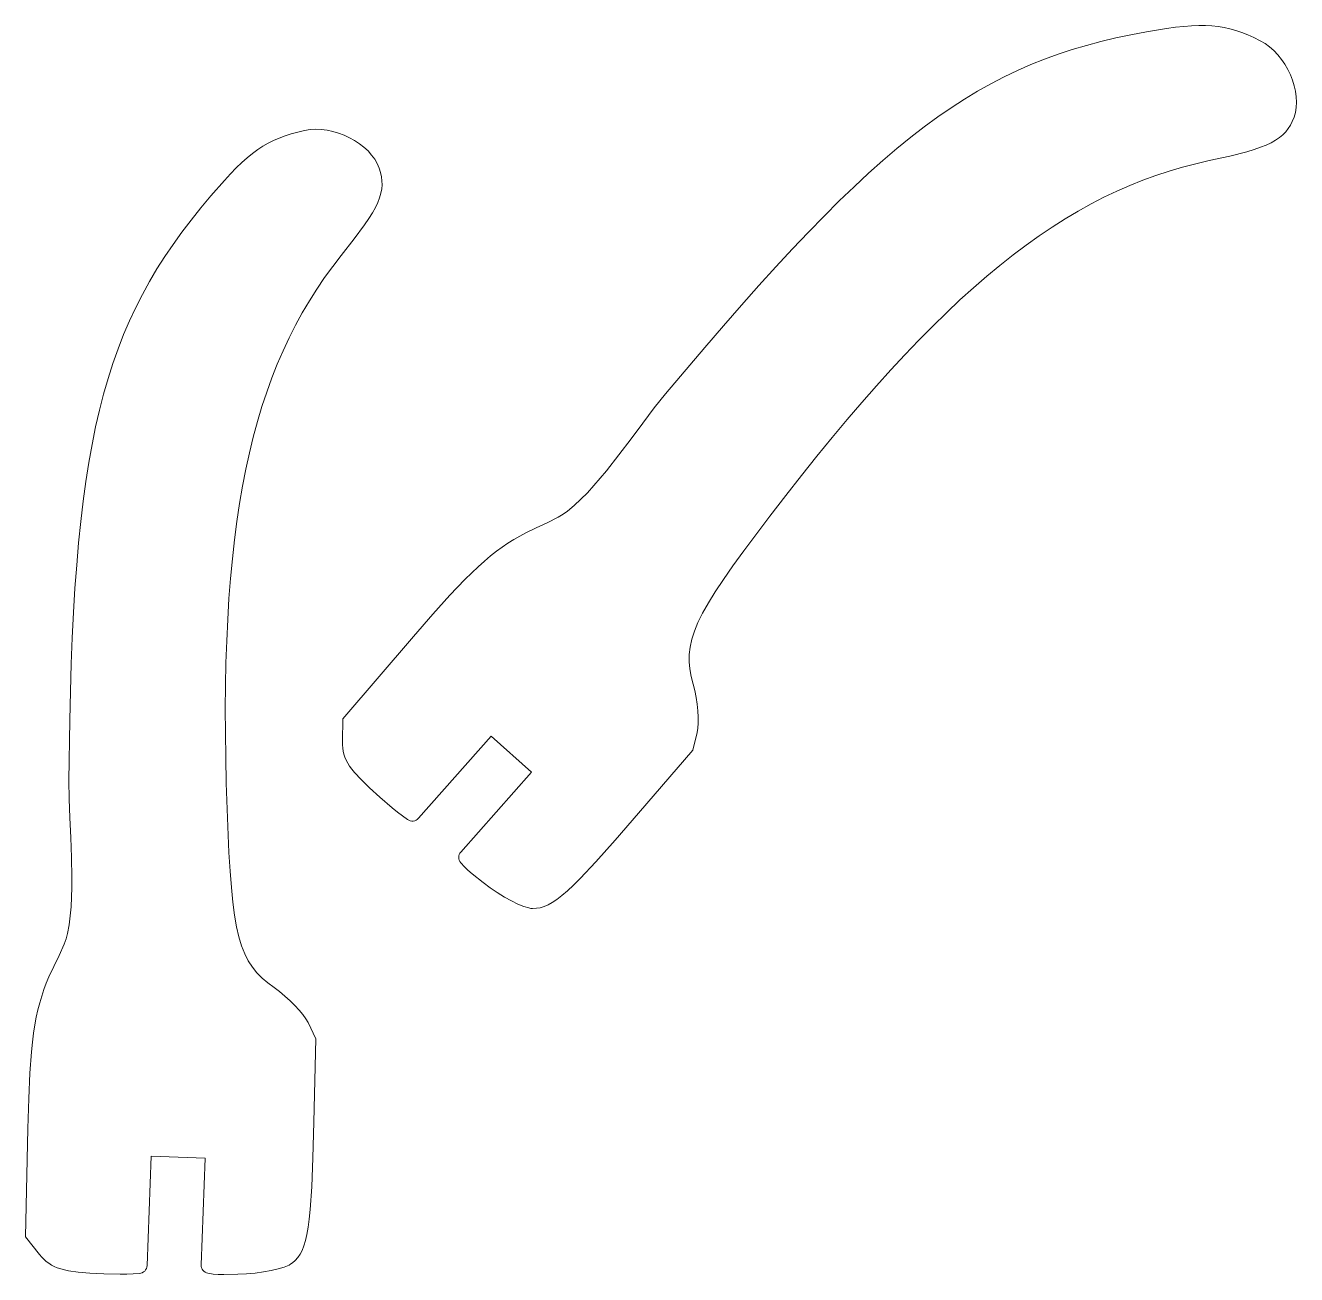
# Model space of a CAD drawing. Header units: millimetres. Extents: x -2345 to 260, y -1914 to 22.
# Drawn here: x -2225.7 to -2038, y -916.3 to -731.8 of the extents above; entities that cross this region are included whole.
import ezdxf

# ---------------------------------------------------------------- set-up
doc = ezdxf.new("R2010")
doc.units = ezdxf.units.MM
doc.header["$MEASUREMENT"] = 0
doc.layers.add('layer 1', color=7, linetype='Continuous')

msp = doc.modelspace()

# ---------------------------------------------------------------- linework, layer by layer
at = {"layer": 'layer 1', "lineweight": 9}
for points in [[(-2038.5582, -739.8896), (-2038.5582, -739.8896), (-2038.3022, -740.7074), (-2038.3022, -740.7074), (-2038.3022, -740.7074), (-2038.3022, -740.7074), (-2038.1145, -741.5276), (-2038.1145, -741.5276), (-2038.1145, -741.5276), (-2038.1145, -741.5276), (-2037.9991, -742.3418), (-2037.9991, -742.3418), (-2037.9991, -742.3418), (-2037.9991, -742.3418), (-2037.9604, -743.1409), (-2037.9604, -743.1409), (-2037.9604, -743.1409), (-2037.9604, -743.1409), (-2038.0015, -743.9164), (-2038.0015, -743.9164), (-2038.0015, -743.9164), (-2038.0015, -743.9164), (-2038.1265, -744.6595), (-2038.1265, -744.6595), (-2038.1265, -744.6595), (-2038.1265, -744.6595), (-2038.3398, -745.3619), (-2038.3398, -745.3619), (-2038.3398, -745.3619), (-2038.3398, -745.3619), (-2038.5925, -745.9693), (-2038.5925, -745.9693), (-2038.5925, -745.9693), (-2038.5925, -745.9693), (-2038.8768, -746.5283), (-2038.8768, -746.5283), (-2038.8768, -746.5283), (-2038.8768, -746.5283), (-2039.1999, -747.0442), (-2039.1999, -747.0442), (-2039.1999, -747.0442), (-2039.1999, -747.0442), (-2039.5713, -747.521), (-2039.5713, -747.521), (-2039.5713, -747.521), (-2039.5713, -747.521), (-2039.9989, -747.9627), (-2039.9989, -747.9627), (-2039.9989, -747.9627), (-2039.9989, -747.9627), (-2040.4913, -748.374), (-2040.4913, -748.374), (-2040.4913, -748.374), (-2040.4913, -748.374), (-2041.0575, -748.7593), (-2041.0575, -748.7593), (-2041.0575, -748.7593), (-2041.0575, -748.7593), (-2041.706, -749.1231), (-2041.706, -749.1231), (-2041.706, -749.1231), (-2041.706, -749.1231), (-2042.4448, -749.4693), (-2042.4448, -749.4693), (-2042.4448, -749.4693), (-2042.4448, -749.4693), (-2043.2829, -749.8027), (-2043.2829, -749.8027), (-2043.2829, -749.8027), (-2043.2829, -749.8027), (-2044.2285, -750.1274), (-2044.2285, -750.1274), (-2044.2285, -750.1274), (-2044.2285, -750.1274), (-2045.2907, -750.448), (-2045.2907, -750.448), (-2045.2907, -750.448), (-2045.2907, -750.448), (-2047.7976, -751.0941), (-2047.7976, -751.0941), (-2047.7976, -751.0941), (-2047.7976, -751.0941), (-2050.872, -751.7757), (-2050.872, -751.7757), (-2050.872, -751.7757), (-2050.872, -751.7757), (-2052.8566, -752.2254), (-2052.8566, -752.2254), (-2052.8566, -752.2254), (-2052.8566, -752.2254), (-2054.8252, -752.7373), (-2054.8252, -752.7373), (-2054.8252, -752.7373), (-2054.8252, -752.7373), (-2056.7803, -753.3119), (-2056.7803, -753.3119), (-2056.7803, -753.3119), (-2056.7803, -753.3119), (-2058.7234, -753.952), (-2058.7234, -753.952), (-2058.7234, -753.952), (-2058.7234, -753.952), (-2060.6557, -754.658), (-2060.6557, -754.658), (-2060.6557, -754.658), (-2060.6557, -754.658), (-2062.58, -755.4323), (-2062.58, -755.4323), (-2062.58, -755.4323), (-2062.58, -755.4323), (-2064.4979, -756.2757), (-2064.4979, -756.2757), (-2064.4979, -756.2757), (-2064.4979, -756.2757), (-2066.4111, -757.1897), (-2066.4111, -757.1897), (-2066.4111, -757.1897), (-2066.4111, -757.1897), (-2068.3214, -758.1764), (-2068.3214, -758.1764), (-2068.3214, -758.1764), (-2068.3214, -758.1764), (-2070.2309, -759.237), (-2070.2309, -759.237), (-2070.2309, -759.237), (-2070.2309, -759.237), (-2072.1413, -760.3731), (-2072.1413, -760.3731), (-2072.1413, -760.3731), (-2072.1413, -760.3731), (-2074.0544, -761.5858), (-2074.0544, -761.5858), (-2074.0544, -761.5858), (-2074.0544, -761.5858), (-2075.9719, -762.8772), (-2075.9719, -762.8772), (-2075.9719, -762.8772), (-2075.9719, -762.8772), (-2077.8963, -764.2481), (-2077.8963, -764.2481), (-2077.8963, -764.2481), (-2077.8963, -764.2481), (-2079.829, -765.7008), (-2079.829, -765.7008), (-2079.829, -765.7008), (-2079.829, -765.7008), (-2081.7716, -767.2362), (-2081.7716, -767.2362), (-2081.7716, -767.2362), (-2081.7716, -767.2362), (-2083.7263, -768.8558), (-2083.7263, -768.8558), (-2083.7263, -768.8558), (-2083.7263, -768.8558), (-2085.695, -770.5617), (-2085.695, -770.5617), (-2085.695, -770.5617), (-2085.695, -770.5617), (-2087.6796, -772.3546), (-2087.6796, -772.3546), (-2087.6796, -772.3546), (-2087.6796, -772.3546), (-2089.6814, -774.2366), (-2089.6814, -774.2366), (-2089.6814, -774.2366), (-2089.6814, -774.2366), (-2091.7031, -776.2089), (-2091.7031, -776.2089), (-2091.7031, -776.2089), (-2091.7031, -776.2089), (-2093.746, -778.2733), (-2093.746, -778.2733), (-2093.746, -778.2733), (-2093.746, -778.2733), (-2095.8121, -780.4309), (-2095.8121, -780.4309), (-2095.8121, -780.4309), (-2095.8121, -780.4309), (-2097.9029, -782.6834), (-2097.9029, -782.6834), (-2097.9029, -782.6834), (-2097.9029, -782.6834), (-2100.0209, -785.0326), (-2100.0209, -785.0326), (-2100.0209, -785.0326), (-2100.0209, -785.0326), (-2102.1676, -787.4792), (-2102.1676, -787.4792), (-2102.1676, -787.4792), (-2102.1676, -787.4792), (-2104.3447, -790.0257), (-2104.3447, -790.0257), (-2104.3447, -790.0257), (-2104.3447, -790.0257), (-2106.5546, -792.6728), (-2106.5546, -792.6728), (-2106.5546, -792.6728), (-2106.5546, -792.6728), (-2108.7987, -795.4225), (-2108.7987, -795.4225), (-2108.7987, -795.4225), (-2108.7987, -795.4225), (-2111.0788, -798.276), (-2111.0788, -798.276), (-2111.0788, -798.276), (-2111.0788, -798.276), (-2113.3973, -801.2354), (-2113.3973, -801.2354), (-2113.3973, -801.2354), (-2113.3973, -801.2354), (-2115.7553, -804.3009), (-2115.7553, -804.3009), (-2115.7553, -804.3009), (-2115.7553, -804.3009), (-2119.6015, -809.423), (-2119.6015, -809.423), (-2119.6015, -809.423), (-2119.6015, -809.423), (-2121.2028, -811.6328), (-2121.2028, -811.6328), (-2121.2028, -811.6328), (-2121.2028, -811.6328), (-2122.602, -813.6354), (-2122.602, -813.6354), (-2122.602, -813.6354), (-2122.602, -813.6354), (-2123.8091, -815.4523), (-2123.8091, -815.4523), (-2123.8091, -815.4523), (-2123.8091, -815.4523), (-2124.833, -817.1039), (-2124.833, -817.1039), (-2124.833, -817.1039), (-2124.833, -817.1039), (-2125.6835, -818.6109), (-2125.6835, -818.6109), (-2125.6835, -818.6109), (-2125.6835, -818.6109), (-2126.3703, -819.9937), (-2126.3703, -819.9937), (-2126.3703, -819.9937), (-2126.3703, -819.9937), (-2126.9022, -821.2736), (-2126.9022, -821.2736), (-2126.9022, -821.2736), (-2126.9022, -821.2736), (-2127.2892, -822.4703), (-2127.2892, -822.4703), (-2127.2892, -822.4703), (-2127.2892, -822.4703), (-2127.5407, -823.6056), (-2127.5407, -823.6056), (-2127.5407, -823.6056), (-2127.5407, -823.6056), (-2127.6657, -824.6993), (-2127.6657, -824.6993), (-2127.6657, -824.6993), (-2127.6657, -824.6993), (-2127.6741, -825.7727), (-2127.6741, -825.7727), (-2127.6741, -825.7727), (-2127.6741, -825.7727), (-2127.5755, -826.8461), (-2127.5755, -826.8461), (-2127.5755, -826.8461), (-2127.5755, -826.8461), (-2127.379, -827.9402), (-2127.379, -827.9402), (-2127.379, -827.9402), (-2127.379, -827.9402), (-2127.0943, -829.0762), (-2127.0943, -829.0762), (-2127.0943, -829.0762), (-2127.0943, -829.0762), (-2126.8527, -830.0406), (-2126.8527, -830.0406), (-2126.8527, -830.0406), (-2126.8527, -830.0406), (-2126.6531, -831.0433), (-2126.6531, -831.0433), (-2126.6531, -831.0433), (-2126.6531, -831.0433), (-2126.4981, -832.0556), (-2126.4981, -832.0556), (-2126.4981, -832.0556), (-2126.4981, -832.0556), (-2126.3907, -833.0479), (-2126.3907, -833.0479), (-2126.3907, -833.0479), (-2126.3907, -833.0479), (-2126.3324, -833.9903), (-2126.3324, -833.9903), (-2126.3324, -833.9903), (-2126.3324, -833.9903), (-2126.3268, -834.854), (-2126.3268, -834.854), (-2126.3268, -834.854), (-2126.3268, -834.854), (-2126.3755, -835.6099), (-2126.3755, -835.6099), (-2126.3755, -835.6099), (-2126.3755, -835.6099), (-2126.4814, -836.228), (-2126.4814, -836.228), (-2126.4814, -836.228), (-2126.4814, -836.228), (-2127.1382, -838.8448), (-2127.1382, -838.8448), (-2127.1382, -838.8448), (-2127.1382, -838.8448), (-2135.1454, -848.1569), (-2135.1454, -848.1569), (-2135.1454, -848.1569), (-2135.1454, -848.1569), (-2138.6119, -852.1533), (-2138.6119, -852.1533), (-2138.6119, -852.1533), (-2138.6119, -852.1533), (-2141.4562, -855.3386), (-2141.4562, -855.3386), (-2141.4562, -855.3386), (-2141.4562, -855.3386), (-2143.7735, -857.7992), (-2143.7735, -857.7992), (-2143.7735, -857.7992), (-2143.7735, -857.7992), (-2144.7642, -858.7844), (-2144.7642, -858.7844), (-2144.7642, -858.7844), (-2144.7642, -858.7844), (-2145.659, -859.6205), (-2145.659, -859.6205), (-2145.659, -859.6205), (-2145.659, -859.6205), (-2146.4696, -860.3177), (-2146.4696, -860.3177), (-2146.4696, -860.3177), (-2146.4696, -860.3177), (-2147.208, -860.8876), (-2147.208, -860.8876), (-2147.208, -860.8876), (-2147.208, -860.8876), (-2147.8864, -861.3404), (-2147.8864, -861.3404), (-2147.8864, -861.3404), (-2147.8864, -861.3404), (-2148.5162, -861.6866), (-2148.5162, -861.6866), (-2148.5162, -861.6866), (-2148.5162, -861.6866), (-2149.1091, -861.9374), (-2149.1091, -861.9374), (-2149.1091, -861.9374), (-2149.1091, -861.9374), (-2149.6778, -862.1035), (-2149.6778, -862.1035), (-2149.6778, -862.1035), (-2149.6778, -862.1035), (-2150.234, -862.1949), (-2150.234, -862.1949), (-2150.234, -862.1949), (-2150.234, -862.1949), (-2150.7891, -862.2233), (-2150.7891, -862.2233), (-2150.7891, -862.2233), (-2150.7891, -862.2233), (-2151.0602, -862.2033), (-2151.0602, -862.2033), (-2151.0602, -862.2033), (-2151.0602, -862.2033), (-2151.3737, -862.145), (-2151.3737, -862.145), (-2151.3737, -862.145), (-2151.3737, -862.145), (-2152.1128, -861.921), (-2152.1128, -861.921), (-2152.1128, -861.921), (-2152.1128, -861.921), (-2152.9765, -861.5668), (-2152.9765, -861.5668), (-2152.9765, -861.5668), (-2152.9765, -861.5668), (-2153.9349, -861.098), (-2153.9349, -861.098), (-2153.9349, -861.098), (-2153.9349, -861.098), (-2154.9584, -860.5306), (-2154.9584, -860.5306), (-2154.9584, -860.5306), (-2154.9584, -860.5306), (-2156.0162, -859.8797), (-2156.0162, -859.8797), (-2156.0162, -859.8797), (-2156.0162, -859.8797), (-2157.0783, -859.1617), (-2157.0783, -859.1617), (-2157.0783, -859.1617), (-2157.0783, -859.1617), (-2158.1154, -858.3922), (-2158.1154, -858.3922), (-2158.1154, -858.3922), (-2158.1154, -858.3922), (-2159.7282, -857.116), (-2159.7282, -857.116), (-2159.7282, -857.116), (-2159.7282, -857.116), (-2160.3603, -856.5761), (-2160.3603, -856.5761), (-2160.3603, -856.5761), (-2160.3603, -856.5761), (-2160.8755, -856.0826), (-2160.8755, -856.0826), (-2160.8755, -856.0826), (-2160.8755, -856.0826), (-2161.4086, -855.4632), (-2161.4086, -855.4632), (-2161.4086, -855.4632), (-2161.7999, -855.0096), (-2161.7947, -854.3359), (-2161.3978, -853.8875), (-2161.3978, -853.8875), (-2161.3978, -853.8875), (-2150.9432, -842.0785), (-2150.9432, -842.0785), (-2150.9432, -842.0785), (-2150.9432, -842.0785), (-2156.923, -836.7847), (-2156.923, -836.7847), (-2156.923, -836.7847), (-2156.923, -836.7847), (-2167.6555, -848.9072), (-2167.6555, -848.9072), (-2167.6555, -848.9072), (-2168.066, -849.3716), (-2168.764, -849.4447), (-2169.2632, -849.0773), (-2169.2632, -849.0773), (-2169.2632, -849.0773), (-2170.7478, -847.9824), (-2170.7478, -847.9824), (-2170.7478, -847.9824), (-2170.7478, -847.9824), (-2171.5137, -847.3598), (-2171.5137, -847.3598), (-2171.5137, -847.3598), (-2171.5137, -847.3598), (-2173.355, -845.7658), (-2173.355, -845.7658), (-2173.355, -845.7658), (-2173.355, -845.7658), (-2174.8923, -844.3861), (-2174.8923, -844.3861), (-2174.8923, -844.3861), (-2174.8923, -844.3861), (-2176.1294, -843.1934), (-2176.1294, -843.1934), (-2176.1294, -843.1934), (-2176.1294, -843.1934), (-2177.0954, -842.1451), (-2177.0954, -842.1451), (-2177.0954, -842.1451), (-2177.0954, -842.1451), (-2177.4859, -841.662), (-2177.4859, -841.662), (-2177.4859, -841.662), (-2177.4859, -841.662), (-2177.8194, -841.1984), (-2177.8194, -841.1984), (-2177.8194, -841.1984), (-2177.8194, -841.1984), (-2178.0993, -840.7495), (-2178.0993, -840.7495), (-2178.0993, -840.7495), (-2178.0993, -840.7495), (-2178.3297, -840.3099), (-2178.3297, -840.3099), (-2178.3297, -840.3099), (-2178.3297, -840.3099), (-2178.5142, -839.8738), (-2178.5142, -839.8738), (-2178.5142, -839.8738), (-2178.5142, -839.8738), (-2178.6559, -839.4366), (-2178.6559, -839.4366), (-2178.6559, -839.4366), (-2178.6559, -839.4366), (-2178.759, -838.9921), (-2178.759, -838.9921), (-2178.759, -838.9921), (-2178.759, -838.9921), (-2178.8268, -838.5353), (-2178.8268, -838.5353), (-2178.8268, -838.5353), (-2178.8268, -838.5353), (-2178.8628, -838.0613), (-2178.8628, -838.0613), (-2178.8628, -838.0613), (-2178.8628, -838.0613), (-2178.8708, -837.5638), (-2178.8708, -837.5638), (-2178.8708, -837.5638), (-2178.8708, -837.5638), (-2178.84, -834.2251), (-2178.84, -834.2251), (-2178.84, -834.2251), (-2178.84, -834.2251), (-2168.4022, -822.075), (-2168.4022, -822.075), (-2168.4022, -822.075), (-2168.4022, -822.075), (-2165.5132, -818.7543), (-2165.5132, -818.7543), (-2165.5132, -818.7543), (-2165.5132, -818.7543), (-2163.0038, -815.9702), (-2163.0038, -815.9702), (-2163.0038, -815.9702), (-2163.0038, -815.9702), (-2160.8004, -813.655), (-2160.8004, -813.655), (-2160.8004, -813.655), (-2160.8004, -813.655), (-2159.7901, -812.6519), (-2159.7901, -812.6519), (-2159.7901, -812.6519), (-2159.7901, -812.6519), (-2158.829, -811.7402), (-2158.829, -811.7402), (-2158.829, -811.7402), (-2158.829, -811.7402), (-2157.9073, -810.912), (-2157.9073, -810.912), (-2157.9073, -810.912), (-2157.9073, -810.912), (-2157.0161, -810.1585), (-2157.0161, -810.1585), (-2157.0161, -810.1585), (-2157.0161, -810.1585), (-2156.1463, -809.4713), (-2156.1463, -809.4713), (-2156.1463, -809.4713), (-2156.1463, -809.4713), (-2155.2882, -808.8416), (-2155.2882, -808.8416), (-2155.2882, -808.8416), (-2155.2882, -808.8416), (-2154.4333, -808.2614), (-2154.4333, -808.2614), (-2154.4333, -808.2614), (-2154.4333, -808.2614), (-2153.5715, -807.7215), (-2153.5715, -807.7215), (-2153.5715, -807.7215), (-2153.5715, -807.7215), (-2152.6946, -807.214), (-2152.6946, -807.214), (-2152.6946, -807.214), (-2152.6946, -807.214), (-2151.7926, -806.73), (-2151.7926, -806.73), (-2151.7926, -806.73), (-2151.7926, -806.73), (-2150.276, -806.01), (-2150.276, -806.01), (-2150.276, -806.01), (-2150.276, -806.01), (-2148.6224, -805.2625), (-2148.6224, -805.2625), (-2148.6224, -805.2625), (-2148.6224, -805.2625), (-2147.0107, -804.4499), (-2147.0107, -804.4499), (-2147.0107, -804.4499), (-2147.0107, -804.4499), (-2146.2772, -804.0074), (-2146.2772, -804.0074), (-2146.2772, -804.0074), (-2146.2772, -804.0074), (-2145.6211, -803.535), (-2145.6211, -803.535), (-2145.6211, -803.535), (-2145.6211, -803.535), (-2144.6372, -802.7001), (-2144.6372, -802.7001), (-2144.6372, -802.7001), (-2144.6372, -802.7001), (-2143.6636, -801.7888), (-2143.6636, -801.7888), (-2143.6636, -801.7888), (-2143.6636, -801.7888), (-2142.7005, -800.8109), (-2142.7005, -800.8109), (-2142.7005, -800.8109), (-2142.7005, -800.8109), (-2141.7477, -799.775), (-2141.7477, -799.775), (-2141.7477, -799.775), (-2141.7477, -799.775), (-2140.8057, -798.6909), (-2140.8057, -798.6909), (-2140.8057, -798.6909), (-2140.8057, -798.6909), (-2139.8741, -797.568), (-2139.8741, -797.568), (-2139.8741, -797.568), (-2139.8741, -797.568), (-2138.044, -795.2416), (-2138.044, -795.2416), (-2138.044, -795.2416), (-2138.044, -795.2416), (-2136.2575, -792.8708), (-2136.2575, -792.8708), (-2136.2575, -792.8708), (-2136.2575, -792.8708), (-2134.516, -790.5288), (-2134.516, -790.5288), (-2134.516, -790.5288), (-2134.516, -790.5288), (-2132.8201, -788.2906), (-2132.8201, -788.2906), (-2132.8201, -788.2906), (-2132.8201, -788.2906), (-2131.171, -786.2302), (-2131.171, -786.2302), (-2131.171, -786.2302), (-2131.171, -786.2302), (-2125.3713, -779.3623), (-2125.3713, -779.3623), (-2125.3713, -779.3623), (-2125.3713, -779.3623), (-2122.6148, -776.1609), (-2122.6148, -776.1609), (-2122.6148, -776.1609), (-2122.6148, -776.1609), (-2119.9461, -773.1093), (-2119.9461, -773.1093), (-2119.9461, -773.1093), (-2119.9461, -773.1093), (-2117.3613, -770.2043), (-2117.3613, -770.2043), (-2117.3613, -770.2043), (-2117.3613, -770.2043), (-2114.8544, -767.4414), (-2114.8544, -767.4414), (-2114.8544, -767.4414), (-2114.8544, -767.4414), (-2112.4206, -764.8167), (-2112.4206, -764.8167), (-2112.4206, -764.8167), (-2112.4206, -764.8167), (-2110.0546, -762.3265), (-2110.0546, -762.3265), (-2110.0546, -762.3265), (-2110.0546, -762.3265), (-2107.7513, -759.9666), (-2107.7513, -759.9666), (-2107.7513, -759.9666), (-2107.7513, -759.9666), (-2105.5052, -757.7336), (-2105.5052, -757.7336), (-2105.5052, -757.7336), (-2105.5052, -757.7336), (-2103.3113, -755.6232), (-2103.3113, -755.6232), (-2103.3113, -755.6232), (-2103.3113, -755.6232), (-2101.1646, -753.6314), (-2101.1646, -753.6314), (-2101.1646, -753.6314), (-2101.1646, -753.6314), (-2099.0601, -751.755), (-2099.0601, -751.755), (-2099.0601, -751.755), (-2099.0601, -751.755), (-2096.9921, -749.9892), (-2096.9921, -749.9892), (-2096.9921, -749.9892), (-2096.9921, -749.9892), (-2094.9556, -748.3308), (-2094.9556, -748.3308), (-2094.9556, -748.3308), (-2094.9556, -748.3308), (-2092.9454, -746.7755), (-2092.9454, -746.7755), (-2092.9454, -746.7755), (-2092.9454, -746.7755), (-2090.9564, -745.3192), (-2090.9564, -745.3192), (-2090.9564, -745.3192), (-2090.9564, -745.3192), (-2088.9833, -743.9587), (-2088.9833, -743.9587), (-2088.9833, -743.9587), (-2088.9833, -743.9587), (-2087.0211, -742.6897), (-2087.0211, -742.6897), (-2087.0211, -742.6897), (-2087.0211, -742.6897), (-2085.0648, -741.5085), (-2085.0648, -741.5085), (-2085.0648, -741.5085), (-2085.0648, -741.5085), (-2083.109, -740.4107), (-2083.109, -740.4107), (-2083.109, -740.4107), (-2083.109, -740.4107), (-2081.1479, -739.3929), (-2081.1479, -739.3929), (-2081.1479, -739.3929), (-2081.1479, -739.3929), (-2079.1777, -738.4509), (-2079.1777, -738.4509), (-2079.1777, -738.4509), (-2079.1777, -738.4509), (-2077.1919, -737.5808), (-2077.1919, -737.5808), (-2077.1919, -737.5808), (-2077.1919, -737.5808), (-2075.1861, -736.7789), (-2075.1861, -736.7789), (-2075.1861, -736.7789), (-2075.1861, -736.7789), (-2073.1548, -736.0414), (-2073.1548, -736.0414), (-2073.1548, -736.0414), (-2073.1548, -736.0414), (-2071.0927, -735.3646), (-2071.0927, -735.3646), (-2071.0927, -735.3646), (-2071.0927, -735.3646), (-2068.9951, -734.7436), (-2068.9951, -734.7436), (-2068.9951, -734.7436), (-2068.9951, -734.7436), (-2066.8567, -734.1754), (-2066.8567, -734.1754), (-2066.8567, -734.1754), (-2066.8567, -734.1754), (-2064.672, -733.6559), (-2064.672, -733.6559), (-2064.672, -733.6559), (-2064.672, -733.6559), (-2062.4358, -733.1807), (-2062.4358, -733.1807), (-2062.4358, -733.1807), (-2062.4358, -733.1807), (-2060.1434, -732.747), (-2060.1434, -732.747), (-2060.1434, -732.747), (-2060.1434, -732.747), (-2057.1708, -732.2567), (-2057.1708, -732.2567), (-2057.1708, -732.2567), (-2057.1708, -732.2567), (-2055.8507, -732.0758), (-2055.8507, -732.0758), (-2055.8507, -732.0758), (-2055.8507, -732.0758), (-2054.6264, -731.9396), (-2054.6264, -731.9396), (-2054.6264, -731.9396), (-2054.6264, -731.9396), (-2053.4863, -731.8482), (-2053.4863, -731.8482), (-2053.4863, -731.8482), (-2053.4863, -731.8482), (-2052.4197, -731.803), (-2052.4197, -731.803), (-2052.4197, -731.803), (-2052.4197, -731.803), (-2051.4154, -731.8046), (-2051.4154, -731.8046), (-2051.4154, -731.8046), (-2051.4154, -731.8046), (-2050.4619, -731.8537), (-2050.4619, -731.8537), (-2050.4619, -731.8537), (-2050.4619, -731.8537), (-2049.5478, -731.9516), (-2049.5478, -731.9516), (-2049.5478, -731.9516), (-2049.5478, -731.9516), (-2048.6625, -732.0993), (-2048.6625, -732.0993), (-2048.6625, -732.0993), (-2048.6625, -732.0993), (-2047.794, -732.297), (-2047.794, -732.297), (-2047.794, -732.297), (-2047.794, -732.297), (-2046.9319, -732.5462), (-2046.9319, -732.5462), (-2046.9319, -732.5462), (-2046.9319, -732.5462), (-2046.0646, -732.8472), (-2046.0646, -732.8472), (-2046.0646, -732.8472), (-2046.0646, -732.8472), (-2045.1805, -733.2018), (-2045.1805, -733.2018), (-2045.1805, -733.2018), (-2045.1805, -733.2018), (-2044.2688, -733.6099), (-2044.2688, -733.6099), (-2044.2688, -733.6099), (-2044.2688, -733.6099), (-2043.3185, -734.0732), (-2043.3185, -734.0732), (-2043.3185, -734.0732), (-2043.3185, -734.0732), (-2042.6177, -734.4777), (-2042.6177, -734.4777), (-2042.6177, -734.4777), (-2042.6177, -734.4777), (-2041.9504, -734.9632), (-2041.9504, -734.9632), (-2041.9504, -734.9632), (-2041.9504, -734.9632), (-2041.3215, -735.5203), (-2041.3215, -735.5203), (-2041.3215, -735.5203), (-2041.3215, -735.5203), (-2040.7341, -736.1412), (-2040.7341, -736.1412), (-2040.7341, -736.1412), (-2040.7341, -736.1412), (-2040.1926, -736.8165), (-2040.1926, -736.8165), (-2040.1926, -736.8165), (-2040.1926, -736.8165), (-2039.7002, -737.5376), (-2039.7002, -737.5376), (-2039.7002, -737.5376), (-2039.7002, -737.5376), (-2039.2614, -738.296), (-2039.2614, -738.296), (-2039.2614, -738.296), (-2039.2614, -738.296), (-2038.8792, -739.0826), (-2038.8792, -739.0826), (-2038.8792, -739.0826), (-2038.8792, -739.0826), (-2038.5582, -739.8896), (-2038.5582, -739.8896)], [(-2178.6471, -748.0198), (-2178.6471, -748.0198), (-2177.8525, -748.3859), (-2177.8525, -748.3859), (-2177.8525, -748.3859), (-2177.8525, -748.3859), (-2177.093, -748.806), (-2177.093, -748.806), (-2177.093, -748.806), (-2177.093, -748.806), (-2176.3758, -749.276), (-2176.3758, -749.276), (-2176.3758, -749.276), (-2176.3758, -749.276), (-2175.7106, -749.7911), (-2175.7106, -749.7911), (-2175.7106, -749.7911), (-2175.7106, -749.7911), (-2175.1052, -750.3474), (-2175.1052, -750.3474), (-2175.1052, -750.3474), (-2175.1052, -750.3474), (-2174.5681, -750.9404), (-2174.5681, -750.9404), (-2174.5681, -750.9404), (-2174.5681, -750.9404), (-2174.1081, -751.5661), (-2174.1081, -751.5661), (-2174.1081, -751.5661), (-2174.1081, -751.5661), (-2173.7335, -752.2198), (-2173.7335, -752.2198), (-2173.7335, -752.2198), (-2173.7335, -752.2198), (-2173.4524, -752.8978), (-2173.4524, -752.8978), (-2173.4524, -752.8978), (-2173.4524, -752.8978), (-2173.2631, -753.528), (-2173.2631, -753.528), (-2173.2631, -753.528), (-2173.2631, -753.528), (-2173.1278, -754.1405), (-2173.1278, -754.1405), (-2173.1278, -754.1405), (-2173.1278, -754.1405), (-2173.0503, -754.7443), (-2173.0503, -754.7443), (-2173.0503, -754.7443), (-2173.0503, -754.7443), (-2173.0351, -755.3481), (-2173.0351, -755.3481), (-2173.0351, -755.3481), (-2173.0351, -755.3481), (-2173.0854, -755.961), (-2173.0854, -755.961), (-2173.0854, -755.961), (-2173.0854, -755.961), (-2173.2052, -756.5915), (-2173.2052, -756.5915), (-2173.2052, -756.5915), (-2173.2052, -756.5915), (-2173.3985, -757.2484), (-2173.3985, -757.2484), (-2173.3985, -757.2484), (-2173.3985, -757.2484), (-2173.6692, -757.9408), (-2173.6692, -757.9408), (-2173.6692, -757.9408), (-2173.6692, -757.9408), (-2174.0206, -758.6772), (-2174.0206, -758.6772), (-2174.0206, -758.6772), (-2174.0206, -758.6772), (-2174.4571, -759.4666), (-2174.4571, -759.4666), (-2174.4571, -759.4666), (-2174.4571, -759.4666), (-2174.9822, -760.3176), (-2174.9822, -760.3176), (-2174.9822, -760.3176), (-2174.9822, -760.3176), (-2175.5999, -761.2392), (-2175.5999, -761.2392), (-2175.5999, -761.2392), (-2175.5999, -761.2392), (-2177.1281, -763.3284), (-2177.1281, -763.3284), (-2177.1281, -763.3284), (-2177.1281, -763.3284), (-2179.0724, -765.8058), (-2179.0724, -765.8058), (-2179.0724, -765.8058), (-2179.0724, -765.8058), (-2180.3215, -767.4123), (-2180.3215, -767.4123), (-2180.3215, -767.4123), (-2180.3215, -767.4123), (-2181.519, -769.0567), (-2181.519, -769.0567), (-2181.519, -769.0567), (-2181.519, -769.0567), (-2182.6655, -770.741), (-2182.6655, -770.741), (-2182.6655, -770.741), (-2182.6655, -770.741), (-2183.7616, -772.468), (-2183.7616, -772.468), (-2183.7616, -772.468), (-2183.7616, -772.468), (-2184.8078, -774.2402), (-2184.8078, -774.2402), (-2184.8078, -774.2402), (-2184.8078, -774.2402), (-2185.8045, -776.0591), (-2185.8045, -776.0591), (-2185.8045, -776.0591), (-2185.8045, -776.0591), (-2186.7521, -777.9275), (-2186.7521, -777.9275), (-2186.7521, -777.9275), (-2186.7521, -777.9275), (-2187.6514, -779.8478), (-2187.6514, -779.8478), (-2187.6514, -779.8478), (-2187.6514, -779.8478), (-2188.5023, -781.8225), (-2188.5023, -781.8225), (-2188.5023, -781.8225), (-2188.5023, -781.8225), (-2189.3058, -783.8534), (-2189.3058, -783.8534), (-2189.3058, -783.8534), (-2189.3058, -783.8534), (-2190.0621, -785.9434), (-2190.0621, -785.9434), (-2190.0621, -785.9434), (-2190.0621, -785.9434), (-2190.7717, -788.0946), (-2190.7717, -788.0946), (-2190.7717, -788.0946), (-2190.7717, -788.0946), (-2191.4349, -790.3092), (-2191.4349, -790.3092), (-2191.4349, -790.3092), (-2191.4349, -790.3092), (-2192.0531, -792.5897), (-2192.0531, -792.5897), (-2192.0531, -792.5897), (-2192.0531, -792.5897), (-2192.6257, -794.9385), (-2192.6257, -794.9385), (-2192.6257, -794.9385), (-2192.6257, -794.9385), (-2193.1536, -797.3576), (-2193.1536, -797.3576), (-2193.1536, -797.3576), (-2193.1536, -797.3576), (-2193.6372, -799.8501), (-2193.6372, -799.8501), (-2193.6372, -799.8501), (-2193.6372, -799.8501), (-2194.0772, -802.4173), (-2194.0772, -802.4173), (-2194.0772, -802.4173), (-2194.0772, -802.4173), (-2194.4741, -805.0624), (-2194.4741, -805.0624), (-2194.4741, -805.0624), (-2194.4741, -805.0624), (-2194.8279, -807.787), (-2194.8279, -807.787), (-2194.8279, -807.787), (-2194.8279, -807.787), (-2195.1398, -810.5942), (-2195.1398, -810.5942), (-2195.1398, -810.5942), (-2195.1398, -810.5942), (-2195.4097, -813.4856), (-2195.4097, -813.4856), (-2195.4097, -813.4856), (-2195.4097, -813.4856), (-2195.6381, -816.4642), (-2195.6381, -816.4642), (-2195.6381, -816.4642), (-2195.6381, -816.4642), (-2195.8258, -819.5321), (-2195.8258, -819.5321), (-2195.8258, -819.5321), (-2195.8258, -819.5321), (-2195.9732, -822.6915), (-2195.9732, -822.6915), (-2195.9732, -822.6915), (-2195.9732, -822.6915), (-2196.0806, -825.9448), (-2196.0806, -825.9448), (-2196.0806, -825.9448), (-2196.0806, -825.9448), (-2196.1489, -829.2947), (-2196.1489, -829.2947), (-2196.1489, -829.2947), (-2196.1489, -829.2947), (-2196.178, -832.7428), (-2196.178, -832.7428), (-2196.178, -832.7428), (-2196.178, -832.7428), (-2196.1684, -836.2919), (-2196.1684, -836.2919), (-2196.1684, -836.2919), (-2196.1684, -836.2919), (-2196.1213, -839.9441), (-2196.1213, -839.9441), (-2196.1213, -839.9441), (-2196.1213, -839.9441), (-2196.0367, -843.7021), (-2196.0367, -843.7021), (-2196.0367, -843.7021), (-2196.0367, -843.7021), (-2195.9149, -847.5683), (-2195.9149, -847.5683), (-2195.9149, -847.5683), (-2195.9149, -847.5683), (-2195.6389, -853.9674), (-2195.6389, -853.9674), (-2195.6389, -853.9674), (-2195.6389, -853.9674), (-2195.4756, -856.6915), (-2195.4756, -856.6915), (-2195.4756, -856.6915), (-2195.4756, -856.6915), (-2195.2867, -859.1274), (-2195.2867, -859.1274), (-2195.2867, -859.1274), (-2195.2867, -859.1274), (-2195.0675, -861.2977), (-2195.0675, -861.2977), (-2195.0675, -861.2977), (-2195.0675, -861.2977), (-2194.8116, -863.224), (-2194.8116, -863.224), (-2194.8116, -863.224), (-2194.8116, -863.224), (-2194.5133, -864.9283), (-2194.5133, -864.9283), (-2194.5133, -864.9283), (-2194.5133, -864.9283), (-2194.1667, -866.4329), (-2194.1667, -866.4329), (-2194.1667, -866.4329), (-2194.1667, -866.4329), (-2193.7665, -867.7598), (-2193.7665, -867.7598), (-2193.7665, -867.7598), (-2193.7665, -867.7598), (-2193.3061, -868.9306), (-2193.3061, -868.9306), (-2193.3061, -868.9306), (-2193.3061, -868.9306), (-2192.7806, -869.9677), (-2192.7806, -869.9677), (-2192.7806, -869.9677), (-2192.7806, -869.9677), (-2192.1836, -870.8925), (-2192.1836, -870.8925), (-2192.1836, -870.8925), (-2192.1836, -870.8925), (-2191.5092, -871.7279), (-2191.5092, -871.7279), (-2191.5092, -871.7279), (-2191.5092, -871.7279), (-2190.7521, -872.495), (-2190.7521, -872.495), (-2190.7521, -872.495), (-2190.7521, -872.495), (-2189.9063, -873.2161), (-2189.9063, -873.2161), (-2189.9063, -873.2161), (-2189.9063, -873.2161), (-2188.9655, -873.9137), (-2188.9655, -873.9137), (-2188.9655, -873.9137), (-2188.9655, -873.9137), (-2188.1669, -874.5059), (-2188.1669, -874.5059), (-2188.1669, -874.5059), (-2188.1669, -874.5059), (-2187.3766, -875.1548), (-2187.3766, -875.1548), (-2187.3766, -875.1548), (-2187.3766, -875.1548), (-2186.6147, -875.8389), (-2186.6147, -875.8389), (-2186.6147, -875.8389), (-2186.6147, -875.8389), (-2185.9024, -876.5377), (-2185.9024, -876.5377), (-2185.9024, -876.5377), (-2185.9024, -876.5377), (-2185.2595, -877.2293), (-2185.2595, -877.2293), (-2185.2595, -877.2293), (-2185.2595, -877.2293), (-2184.7072, -877.8933), (-2184.7072, -877.8933), (-2184.7072, -877.8933), (-2184.7072, -877.8933), (-2184.2656, -878.5087), (-2184.2656, -878.5087), (-2184.2656, -878.5087), (-2184.2656, -878.5087), (-2183.9553, -879.0538), (-2183.9553, -879.0538), (-2183.9553, -879.0538), (-2183.9553, -879.0538), (-2182.8029, -881.4936), (-2182.8029, -881.4936), (-2182.8029, -881.4936), (-2182.8029, -881.4936), (-2183.0864, -893.7715), (-2183.0864, -893.7715), (-2183.0864, -893.7715), (-2183.0864, -893.7715), (-2183.2313, -899.0596), (-2183.2313, -899.0596), (-2183.2313, -899.0596), (-2183.2313, -899.0596), (-2183.4094, -903.3267), (-2183.4094, -903.3267), (-2183.4094, -903.3267), (-2183.4094, -903.3267), (-2183.6402, -906.6986), (-2183.6402, -906.6986), (-2183.6402, -906.6986), (-2183.6402, -906.6986), (-2183.7812, -908.0886), (-2183.7812, -908.0886), (-2183.7812, -908.0886), (-2183.7812, -908.0886), (-2183.9429, -909.3025), (-2183.9429, -909.3025), (-2183.9429, -909.3025), (-2183.9429, -909.3025), (-2184.127, -910.356), (-2184.127, -910.356), (-2184.127, -910.356), (-2184.127, -910.356), (-2184.3366, -911.2648), (-2184.3366, -911.2648), (-2184.3366, -911.2648), (-2184.3366, -911.2648), (-2184.5738, -912.0451), (-2184.5738, -912.0451), (-2184.5738, -912.0451), (-2184.5738, -912.0451), (-2184.841, -912.7123), (-2184.841, -912.7123), (-2184.841, -912.7123), (-2184.841, -912.7123), (-2185.1405, -913.2826), (-2185.1405, -913.2826), (-2185.1405, -913.2826), (-2185.1405, -913.2826), (-2185.4747, -913.7713), (-2185.4747, -913.7713), (-2185.4747, -913.7713), (-2185.4747, -913.7713), (-2185.8465, -914.195), (-2185.8465, -914.195), (-2185.8465, -914.195), (-2185.8465, -914.195), (-2186.2578, -914.5688), (-2186.2578, -914.5688), (-2186.2578, -914.5688), (-2186.2578, -914.5688), (-2186.4798, -914.7253), (-2186.4798, -914.7253), (-2186.4798, -914.7253), (-2186.4798, -914.7253), (-2186.7593, -914.879), (-2186.7593, -914.879), (-2186.7593, -914.879), (-2186.7593, -914.879), (-2187.4725, -915.1745), (-2187.4725, -915.1745), (-2187.4725, -915.1745), (-2187.4725, -915.1745), (-2188.3654, -915.4489), (-2188.3654, -915.4489), (-2188.3654, -915.4489), (-2188.3654, -915.4489), (-2189.4036, -915.6944), (-2189.4036, -915.6944), (-2189.4036, -915.6944), (-2189.4036, -915.6944), (-2190.5544, -915.9045), (-2190.5544, -915.9045), (-2190.5544, -915.9045), (-2190.5544, -915.9045), (-2191.7851, -916.0726), (-2191.7851, -916.0726), (-2191.7851, -916.0726), (-2191.7851, -916.0726), (-2193.0617, -916.1916), (-2193.0617, -916.1916), (-2193.0617, -916.1916), (-2193.0617, -916.1916), (-2194.3515, -916.2543), (-2194.3515, -916.2543), (-2194.3515, -916.2543), (-2194.3515, -916.2543), (-2196.408, -916.2906), (-2196.408, -916.2906), (-2196.408, -916.2906), (-2196.408, -916.2906), (-2197.239, -916.2743), (-2197.239, -916.2743), (-2197.239, -916.2743), (-2197.239, -916.2743), (-2197.9506, -916.2195), (-2197.9506, -916.2195), (-2197.9506, -916.2195), (-2197.9506, -916.2195), (-2198.7556, -916.079), (-2198.7556, -916.079), (-2198.7556, -916.079), (-2199.3454, -915.9764), (-2199.7687, -915.4525), (-2199.7467, -914.8539), (-2199.7467, -914.8539), (-2199.7467, -914.8539), (-2199.1549, -899.0932), (-2199.1549, -899.0932), (-2199.1549, -899.0932), (-2199.1549, -899.0932), (-2207.1357, -898.7937), (-2207.1357, -898.7937), (-2207.1357, -898.7937), (-2207.1357, -898.7937), (-2207.7431, -914.9729), (-2207.7431, -914.9729), (-2207.7431, -914.9729), (-2207.7663, -915.5922), (-2208.2594, -916.0922), (-2208.8784, -916.1245), (-2208.8784, -916.1245), (-2208.8784, -916.1245), (-2210.7204, -916.2195), (-2210.7204, -916.2195), (-2210.7204, -916.2195), (-2210.7204, -916.2195), (-2211.7075, -916.2243), (-2211.7075, -916.2243), (-2211.7075, -916.2243), (-2211.7075, -916.2243), (-2214.1418, -916.16), (-2214.1418, -916.16), (-2214.1418, -916.16), (-2214.1418, -916.16), (-2216.2055, -916.0682), (-2216.2055, -916.0682), (-2216.2055, -916.0682), (-2216.2055, -916.0682), (-2217.9185, -915.9312), (-2217.9185, -915.9312), (-2217.9185, -915.9312), (-2217.9185, -915.9312), (-2219.3301, -915.7336), (-2219.3301, -915.7336), (-2219.3301, -915.7336), (-2219.3301, -915.7336), (-2219.9387, -915.6074), (-2219.9387, -915.6074), (-2219.9387, -915.6074), (-2219.9387, -915.6074), (-2220.4905, -915.4604), (-2220.4905, -915.4604), (-2220.4905, -915.4604), (-2220.4905, -915.4604), (-2220.9917, -915.2911), (-2220.9917, -915.2911), (-2220.9917, -915.2911), (-2220.9917, -915.2911), (-2221.4489, -915.0975), (-2221.4489, -915.0975), (-2221.4489, -915.0975), (-2221.4489, -915.0975), (-2221.8678, -914.8774), (-2221.8678, -914.8774), (-2221.8678, -914.8774), (-2221.8678, -914.8774), (-2222.2547, -914.6291), (-2222.2547, -914.6291), (-2222.2547, -914.6291), (-2222.2547, -914.6291), (-2222.6165, -914.3511), (-2222.6165, -914.3511), (-2222.6165, -914.3511), (-2222.6165, -914.3511), (-2222.9583, -914.0409), (-2222.9583, -914.0409), (-2222.9583, -914.0409), (-2222.9583, -914.0409), (-2223.2874, -913.6971), (-2223.2874, -913.6971), (-2223.2874, -913.6971), (-2223.2874, -913.6971), (-2223.6088, -913.3177), (-2223.6088, -913.3177), (-2223.6088, -913.3177), (-2223.6088, -913.3177), (-2225.7028, -910.7173), (-2225.7028, -910.7173), (-2225.7028, -910.7173), (-2225.7028, -910.7173), (-2225.3403, -894.7035), (-2225.3403, -894.7035), (-2225.3403, -894.7035), (-2225.3403, -894.7035), (-2225.2137, -890.3038), (-2225.2137, -890.3038), (-2225.2137, -890.3038), (-2225.2137, -890.3038), (-2225.0396, -886.5598), (-2225.0396, -886.5598), (-2225.0396, -886.5598), (-2225.0396, -886.5598), (-2224.8048, -883.372), (-2224.8048, -883.372), (-2224.8048, -883.372), (-2224.8048, -883.372), (-2224.6602, -881.956), (-2224.6602, -881.956), (-2224.6602, -881.956), (-2224.6602, -881.956), (-2224.4953, -880.6415), (-2224.4953, -880.6415), (-2224.4953, -880.6415), (-2224.4953, -880.6415), (-2224.308, -879.4167), (-2224.308, -879.4167), (-2224.308, -879.4167), (-2224.308, -879.4167), (-2224.0972, -878.2687), (-2224.0972, -878.2687), (-2224.0972, -878.2687), (-2224.0972, -878.2687), (-2223.8604, -877.1858), (-2223.8604, -877.1858), (-2223.8604, -877.1858), (-2223.8604, -877.1858), (-2223.5964, -876.1547), (-2223.5964, -876.1547), (-2223.5964, -876.1547), (-2223.5964, -876.1547), (-2223.3037, -875.1636), (-2223.3037, -875.1636), (-2223.3037, -875.1636), (-2223.3037, -875.1636), (-2222.9799, -874.1996), (-2222.9799, -874.1996), (-2222.9799, -874.1996), (-2222.9799, -874.1996), (-2222.6241, -873.2509), (-2222.6241, -873.2509), (-2222.6241, -873.2509), (-2222.6241, -873.2509), (-2222.2336, -872.3049), (-2222.2336, -872.3049), (-2222.2336, -872.3049), (-2222.2336, -872.3049), (-2221.518, -870.7863), (-2221.518, -870.7863), (-2221.518, -870.7863), (-2221.518, -870.7863), (-2220.7138, -869.1594), (-2220.7138, -869.1594), (-2220.7138, -869.1594), (-2220.7138, -869.1594), (-2219.9834, -867.5091), (-2219.9834, -867.5091), (-2219.9834, -867.5091), (-2219.9834, -867.5091), (-2219.6967, -866.7016), (-2219.6967, -866.7016), (-2219.6967, -866.7016), (-2219.6967, -866.7016), (-2219.4891, -865.9202), (-2219.4891, -865.9202), (-2219.4891, -865.9202), (-2219.4891, -865.9202), (-2219.2582, -864.6507), (-2219.2582, -864.6507), (-2219.2582, -864.6507), (-2219.2582, -864.6507), (-2219.0837, -863.3286), (-2219.0837, -863.3286), (-2219.0837, -863.3286), (-2219.0837, -863.3286), (-2218.9596, -861.9617), (-2218.9596, -861.9617), (-2218.9596, -861.9617), (-2218.9596, -861.9617), (-2218.8797, -860.5565), (-2218.8797, -860.5565), (-2218.8797, -860.5565), (-2218.8797, -860.5565), (-2218.839, -859.121), (-2218.839, -859.121), (-2218.839, -859.121), (-2218.839, -859.121), (-2218.8314, -857.6619), (-2218.8314, -857.6619), (-2218.8314, -857.6619), (-2218.8314, -857.6619), (-2218.8921, -854.7025), (-2218.8921, -854.7025), (-2218.8921, -854.7025), (-2218.8921, -854.7025), (-2219.0151, -851.7364), (-2219.0151, -851.7364), (-2219.0151, -851.7364), (-2219.0151, -851.7364), (-2219.154, -848.8214), (-2219.154, -848.8214), (-2219.154, -848.8214), (-2219.154, -848.8214), (-2219.263, -846.0153), (-2219.263, -846.0153), (-2219.263, -846.0153), (-2219.263, -846.0153), (-2219.295, -843.3766), (-2219.295, -843.3766), (-2219.295, -843.3766), (-2219.295, -843.3766), (-2219.168, -834.388), (-2219.168, -834.388), (-2219.168, -834.388), (-2219.168, -834.388), (-2219.0674, -830.1644), (-2219.0674, -830.1644), (-2219.0674, -830.1644), (-2219.0674, -830.1644), (-2218.94, -826.1133), (-2218.94, -826.1133), (-2218.94, -826.1133), (-2218.94, -826.1133), (-2218.7843, -822.2275), (-2218.7843, -822.2275), (-2218.7843, -822.2275), (-2218.7843, -822.2275), (-2218.599, -818.5015), (-2218.599, -818.5015), (-2218.599, -818.5015), (-2218.599, -818.5015), (-2218.3825, -814.9284), (-2218.3825, -814.9284), (-2218.3825, -814.9284), (-2218.3825, -814.9284), (-2218.133, -811.5026), (-2218.133, -811.5026), (-2218.133, -811.5026), (-2218.133, -811.5026), (-2217.849, -808.217), (-2217.849, -808.217), (-2217.849, -808.217), (-2217.849, -808.217), (-2217.5292, -805.066), (-2217.5292, -805.066), (-2217.5292, -805.066), (-2217.5292, -805.066), (-2217.1718, -802.0432), (-2217.1718, -802.0432), (-2217.1718, -802.0432), (-2217.1718, -802.0432), (-2216.7757, -799.1417), (-2216.7757, -799.1417), (-2216.7757, -799.1417), (-2216.7757, -799.1417), (-2216.3388, -796.3557), (-2216.3388, -796.3557), (-2216.3388, -796.3557), (-2216.3388, -796.3557), (-2215.86, -793.679), (-2215.86, -793.679), (-2215.86, -793.679), (-2215.86, -793.679), (-2215.3377, -791.105), (-2215.3377, -791.105), (-2215.3377, -791.105), (-2215.3377, -791.105), (-2214.7703, -788.6277), (-2214.7703, -788.6277), (-2214.7703, -788.6277), (-2214.7703, -788.6277), (-2214.1562, -786.2405), (-2214.1562, -786.2405), (-2214.1562, -786.2405), (-2214.1562, -786.2405), (-2213.4941, -783.9373), (-2213.4941, -783.9373), (-2213.4941, -783.9373), (-2213.4941, -783.9373), (-2212.7821, -781.7115), (-2212.7821, -781.7115), (-2212.7821, -781.7115), (-2212.7821, -781.7115), (-2212.019, -779.5571), (-2212.019, -779.5571), (-2212.019, -779.5571), (-2212.019, -779.5571), (-2211.2032, -777.4679), (-2211.2032, -777.4679), (-2211.2032, -777.4679), (-2211.2032, -777.4679), (-2210.3331, -775.4374), (-2210.3331, -775.4374), (-2210.3331, -775.4374), (-2210.3331, -775.4374), (-2209.4071, -773.4591), (-2209.4071, -773.4591), (-2209.4071, -773.4591), (-2209.4071, -773.4591), (-2208.4239, -771.5272), (-2208.4239, -771.5272), (-2208.4239, -771.5272), (-2208.4239, -771.5272), (-2207.3817, -769.6349), (-2207.3817, -769.6349), (-2207.3817, -769.6349), (-2207.3817, -769.6349), (-2206.2792, -767.7764), (-2206.2792, -767.7764), (-2206.2792, -767.7764), (-2206.2792, -767.7764), (-2205.1148, -765.9448), (-2205.1148, -765.9448), (-2205.1148, -765.9448), (-2205.1148, -765.9448), (-2203.8869, -764.1343), (-2203.8869, -764.1343), (-2203.8869, -764.1343), (-2203.8869, -764.1343), (-2202.5943, -762.3385), (-2202.5943, -762.3385), (-2202.5943, -762.3385), (-2202.5943, -762.3385), (-2201.2346, -760.5512), (-2201.2346, -760.5512), (-2201.2346, -760.5512), (-2201.2346, -760.5512), (-2199.8074, -758.7658), (-2199.8074, -758.7658), (-2199.8074, -758.7658), (-2199.8074, -758.7658), (-2198.3104, -756.9761), (-2198.3104, -756.9761), (-2198.3104, -756.9761), (-2198.3104, -756.9761), (-2196.3234, -754.7115), (-2196.3234, -754.7115), (-2196.3234, -754.7115), (-2196.3234, -754.7115), (-2195.4173, -753.7344), (-2195.4173, -753.7344), (-2195.4173, -753.7344), (-2195.4173, -753.7344), (-2194.5572, -752.8523), (-2194.5572, -752.8523), (-2194.5572, -752.8523), (-2194.5572, -752.8523), (-2193.7342, -752.0589), (-2193.7342, -752.0589), (-2193.7342, -752.0589), (-2193.7342, -752.0589), (-2192.9384, -751.3473), (-2192.9384, -751.3473), (-2192.9384, -751.3473), (-2192.9384, -751.3473), (-2192.1609, -750.7112), (-2192.1609, -750.7112), (-2192.1609, -750.7112), (-2192.1609, -750.7112), (-2191.3922, -750.1445), (-2191.3922, -750.1445), (-2191.3922, -750.1445), (-2191.3922, -750.1445), (-2190.6235, -749.6402), (-2190.6235, -749.6402), (-2190.6235, -749.6402), (-2190.6235, -749.6402), (-2189.8456, -749.1926), (-2189.8456, -749.1926), (-2189.8456, -749.1926), (-2189.8456, -749.1926), (-2189.049, -748.7948), (-2189.049, -748.7948), (-2189.049, -748.7948), (-2189.049, -748.7948), (-2188.2244, -748.4406), (-2188.2244, -748.4406), (-2188.2244, -748.4406), (-2188.2244, -748.4406), (-2187.3627, -748.1232), (-2187.3627, -748.1232), (-2187.3627, -748.1232), (-2187.3627, -748.1232), (-2186.4542, -747.8365), (-2186.4542, -747.8365), (-2186.4542, -747.8365), (-2186.4542, -747.8365), (-2185.4907, -747.5741), (-2185.4907, -747.5741), (-2185.4907, -747.5741), (-2185.4907, -747.5741), (-2184.462, -747.3289), (-2184.462, -747.3289), (-2184.462, -747.3289), (-2184.462, -747.3289), (-2183.6634, -747.1972), (-2183.6634, -747.1972), (-2183.6634, -747.1972), (-2183.6634, -747.1972), (-2182.84, -747.1492), (-2182.84, -747.1492), (-2182.84, -747.1492), (-2182.84, -747.1492), (-2182.0002, -747.1812), (-2182.0002, -747.1812), (-2182.0002, -747.1812), (-2182.0002, -747.1812), (-2181.1525, -747.2886), (-2181.1525, -747.2886), (-2181.1525, -747.2886), (-2181.1525, -747.2886), (-2180.3055, -747.4667), (-2180.3055, -747.4667), (-2180.3055, -747.4667), (-2180.3055, -747.4667), (-2179.4673, -747.7123), (-2179.4673, -747.7123), (-2179.4673, -747.7123), (-2179.4673, -747.7123), (-2178.6471, -748.0198), (-2178.6471, -748.0198)]]:
    msp.add_open_spline(points, degree=3, knots=[0, 0, 0, 0, 0.00471698, 0.00471698, 0.00471698, 0.00471698, 0.00943396, 0.00943396, 0.00943396, 0.00943396, 0.01415094, 0.01415094, 0.01415094, 0.01415094, 0.01886792, 0.01886792, 0.01886792, 0.01886792, 0.02358491, 0.02358491, 0.02358491, 0.02358491, 0.02830189, 0.02830189, 0.02830189, 0.02830189, 0.03301887, 0.03301887, 0.03301887, 0.03301887, 0.03773585, 0.03773585, 0.03773585, 0.03773585, 0.04245283, 0.04245283, 0.04245283, 0.04245283, 0.04716981, 0.04716981, 0.04716981, 0.04716981, 0.05188679, 0.05188679, 0.05188679, 0.05188679, 0.05660377, 0.05660377, 0.05660377, 0.05660377, 0.06132075, 0.06132075, 0.06132075, 0.06132075, 0.06603774, 0.06603774, 0.06603774, 0.06603774, 0.07075472, 0.07075472, 0.07075472, 0.07075472, 0.0754717, 0.0754717, 0.0754717, 0.0754717, 0.08018868, 0.08018868, 0.08018868, 0.08018868, 0.08490566, 0.08490566, 0.08490566, 0.08490566, 0.08962264, 0.08962264, 0.08962264, 0.08962264, 0.09433962, 0.09433962, 0.09433962, 0.09433962, 0.0990566, 0.0990566, 0.0990566, 0.0990566, 0.10377358, 0.10377358, 0.10377358, 0.10377358, 0.10849057, 0.10849057, 0.10849057, 0.10849057, 0.11320755, 0.11320755, 0.11320755, 0.11320755, 0.11792453, 0.11792453, 0.11792453, 0.11792453, 0.12264151, 0.12264151, 0.12264151, 0.12264151, 0.12735849, 0.12735849, 0.12735849, 0.12735849, 0.13207547, 0.13207547, 0.13207547, 0.13207547, 0.13679245, 0.13679245, 0.13679245, 0.13679245, 0.14150943, 0.14150943, 0.14150943, 0.14150943, 0.14622642, 0.14622642, 0.14622642, 0.14622642, 0.1509434, 0.1509434, 0.1509434, 0.1509434, 0.15566038, 0.15566038, 0.15566038, 0.15566038, 0.16037736, 0.16037736, 0.16037736, 0.16037736, 0.16509434, 0.16509434, 0.16509434, 0.16509434, 0.16981132, 0.16981132, 0.16981132, 0.16981132, 0.1745283, 0.1745283, 0.1745283, 0.1745283, 0.17924528, 0.17924528, 0.17924528, 0.17924528, 0.18396226, 0.18396226, 0.18396226, 0.18396226, 0.18867925, 0.18867925, 0.18867925, 0.18867925, 0.19339623, 0.19339623, 0.19339623, 0.19339623, 0.19811321, 0.19811321, 0.19811321, 0.19811321, 0.20283019, 0.20283019, 0.20283019, 0.20283019, 0.20754717, 0.20754717, 0.20754717, 0.20754717, 0.21226415, 0.21226415, 0.21226415, 0.21226415, 0.21698113, 0.21698113, 0.21698113, 0.21698113, 0.22169811, 0.22169811, 0.22169811, 0.22169811, 0.22641509, 0.22641509, 0.22641509, 0.22641509, 0.23113208, 0.23113208, 0.23113208, 0.23113208, 0.23584906, 0.23584906, 0.23584906, 0.23584906, 0.24056604, 0.24056604, 0.24056604, 0.24056604, 0.24528302, 0.24528302, 0.24528302, 0.24528302, 0.25, 0.25, 0.25, 0.25, 0.25471698, 0.25471698, 0.25471698, 0.25471698, 0.25943396, 0.25943396, 0.25943396, 0.25943396, 0.26415094, 0.26415094, 0.26415094, 0.26415094, 0.26886792, 0.26886792, 0.26886792, 0.26886792, 0.27358491, 0.27358491, 0.27358491, 0.27358491, 0.27830189, 0.27830189, 0.27830189, 0.27830189, 0.28301887, 0.28301887, 0.28301887, 0.28301887, 0.28773585, 0.28773585, 0.28773585, 0.28773585, 0.29245283, 0.29245283, 0.29245283, 0.29245283, 0.29716981, 0.29716981, 0.29716981, 0.29716981, 0.30188679, 0.30188679, 0.30188679, 0.30188679, 0.30660377, 0.30660377, 0.30660377, 0.30660377, 0.31132075, 0.31132075, 0.31132075, 0.31132075, 0.31603774, 0.31603774, 0.31603774, 0.31603774, 0.32075472, 0.32075472, 0.32075472, 0.32075472, 0.3254717, 0.3254717, 0.3254717, 0.3254717, 0.33018868, 0.33018868, 0.33018868, 0.33018868, 0.33490566, 0.33490566, 0.33490566, 0.33490566, 0.33962264, 0.33962264, 0.33962264, 0.33962264, 0.34433962, 0.34433962, 0.34433962, 0.34433962, 0.3490566, 0.3490566, 0.3490566, 0.3490566, 0.35377358, 0.35377358, 0.35377358, 0.35377358, 0.35849057, 0.35849057, 0.35849057, 0.35849057, 0.36320755, 0.36320755, 0.36320755, 0.36320755, 0.36792453, 0.36792453, 0.36792453, 0.36792453, 0.37264151, 0.37264151, 0.37264151, 0.37264151, 0.37735849, 0.37735849, 0.37735849, 0.37735849, 0.38207547, 0.38207547, 0.38207547, 0.38207547, 0.38679245, 0.38679245, 0.38679245, 0.38679245, 0.39150943, 0.39150943, 0.39150943, 0.39150943, 0.39622642, 0.39622642, 0.39622642, 0.39622642, 0.4009434, 0.4009434, 0.4009434, 0.4009434, 0.40566038, 0.40566038, 0.40566038, 0.40566038, 0.41037736, 0.41037736, 0.41037736, 0.41037736, 0.41509434, 0.41509434, 0.41509434, 0.41509434, 0.41981132, 0.41981132, 0.41981132, 0.41981132, 0.4245283, 0.4245283, 0.4245283, 0.4245283, 0.42924528, 0.42924528, 0.42924528, 0.42924528, 0.43396226, 0.43396226, 0.43396226, 0.43396226, 0.43867925, 0.43867925, 0.43867925, 0.43867925, 0.44339623, 0.44339623, 0.44339623, 0.44339623, 0.44811321, 0.44811321, 0.44811321, 0.44811321, 0.45283019, 0.45283019, 0.45283019, 0.45283019, 0.45754717, 0.45754717, 0.45754717, 0.45754717, 0.46226415, 0.46226415, 0.46226415, 0.46226415, 0.46698113, 0.46698113, 0.46698113, 0.46698113, 0.47169811, 0.47169811, 0.47169811, 0.47169811, 0.47641509, 0.47641509, 0.47641509, 0.47641509, 0.48113208, 0.48113208, 0.48113208, 0.48113208, 0.48584906, 0.48584906, 0.48584906, 0.48584906, 0.49056604, 0.49056604, 0.49056604, 0.49056604, 0.49528302, 0.49528302, 0.49528302, 0.49528302, 0.5, 0.5, 0.5, 0.5, 0.50471698, 0.50471698, 0.50471698, 0.50471698, 0.50943396, 0.50943396, 0.50943396, 0.50943396, 0.51415094, 0.51415094, 0.51415094, 0.51415094, 0.51886792, 0.51886792, 0.51886792, 0.51886792, 0.52358491, 0.52358491, 0.52358491, 0.52358491, 0.52830189, 0.52830189, 0.52830189, 0.52830189, 0.53301887, 0.53301887, 0.53301887, 0.53301887, 0.53773585, 0.53773585, 0.53773585, 0.53773585, 0.54245283, 0.54245283, 0.54245283, 0.54245283, 0.54716981, 0.54716981, 0.54716981, 0.54716981, 0.55188679, 0.55188679, 0.55188679, 0.55188679, 0.55660377, 0.55660377, 0.55660377, 0.55660377, 0.56132075, 0.56132075, 0.56132075, 0.56132075, 0.56603774, 0.56603774, 0.56603774, 0.56603774, 0.57075472, 0.57075472, 0.57075472, 0.57075472, 0.5754717, 0.5754717, 0.5754717, 0.5754717, 0.58018868, 0.58018868, 0.58018868, 0.58018868, 0.58490566, 0.58490566, 0.58490566, 0.58490566, 0.58962264, 0.58962264, 0.58962264, 0.58962264, 0.59433962, 0.59433962, 0.59433962, 0.59433962, 0.5990566, 0.5990566, 0.5990566, 0.5990566, 0.60377358, 0.60377358, 0.60377358, 0.60377358, 0.60849057, 0.60849057, 0.60849057, 0.60849057, 0.61320755, 0.61320755, 0.61320755, 0.61320755, 0.61792453, 0.61792453, 0.61792453, 0.61792453, 0.62264151, 0.62264151, 0.62264151, 0.62264151, 0.62735849, 0.62735849, 0.62735849, 0.62735849, 0.63207547, 0.63207547, 0.63207547, 0.63207547, 0.63679245, 0.63679245, 0.63679245, 0.63679245, 0.64150943, 0.64150943, 0.64150943, 0.64150943, 0.64622642, 0.64622642, 0.64622642, 0.64622642, 0.6509434, 0.6509434, 0.6509434, 0.6509434, 0.65566038, 0.65566038, 0.65566038, 0.65566038, 0.66037736, 0.66037736, 0.66037736, 0.66037736, 0.66509434, 0.66509434, 0.66509434, 0.66509434, 0.66981132, 0.66981132, 0.66981132, 0.66981132, 0.6745283, 0.6745283, 0.6745283, 0.6745283, 0.67924528, 0.67924528, 0.67924528, 0.67924528, 0.68396226, 0.68396226, 0.68396226, 0.68396226, 0.68867925, 0.68867925, 0.68867925, 0.68867925, 0.69339623, 0.69339623, 0.69339623, 0.69339623, 0.69811321, 0.69811321, 0.69811321, 0.69811321, 0.70283019, 0.70283019, 0.70283019, 0.70283019, 0.70754717, 0.70754717, 0.70754717, 0.70754717, 0.71226415, 0.71226415, 0.71226415, 0.71226415, 0.71698113, 0.71698113, 0.71698113, 0.71698113, 0.72169811, 0.72169811, 0.72169811, 0.72169811, 0.72641509, 0.72641509, 0.72641509, 0.72641509, 0.73113208, 0.73113208, 0.73113208, 0.73113208, 0.73584906, 0.73584906, 0.73584906, 0.73584906, 0.74056604, 0.74056604, 0.74056604, 0.74056604, 0.74528302, 0.74528302, 0.74528302, 0.74528302, 0.75, 0.75, 0.75, 0.75, 0.75471698, 0.75471698, 0.75471698, 0.75471698, 0.75943396, 0.75943396, 0.75943396, 0.75943396, 0.76415094, 0.76415094, 0.76415094, 0.76415094, 0.76886792, 0.76886792, 0.76886792, 0.76886792, 0.77358491, 0.77358491, 0.77358491, 0.77358491, 0.77830189, 0.77830189, 0.77830189, 0.77830189, 0.78301887, 0.78301887, 0.78301887, 0.78301887, 0.78773585, 0.78773585, 0.78773585, 0.78773585, 0.79245283, 0.79245283, 0.79245283, 0.79245283, 0.79716981, 0.79716981, 0.79716981, 0.79716981, 0.80188679, 0.80188679, 0.80188679, 0.80188679, 0.80660377, 0.80660377, 0.80660377, 0.80660377, 0.81132075, 0.81132075, 0.81132075, 0.81132075, 0.81603774, 0.81603774, 0.81603774, 0.81603774, 0.82075472, 0.82075472, 0.82075472, 0.82075472, 0.8254717, 0.8254717, 0.8254717, 0.8254717, 0.83018868, 0.83018868, 0.83018868, 0.83018868, 0.83490566, 0.83490566, 0.83490566, 0.83490566, 0.83962264, 0.83962264, 0.83962264, 0.83962264, 0.84433962, 0.84433962, 0.84433962, 0.84433962, 0.8490566, 0.8490566, 0.8490566, 0.8490566, 0.85377358, 0.85377358, 0.85377358, 0.85377358, 0.85849057, 0.85849057, 0.85849057, 0.85849057, 0.86320755, 0.86320755, 0.86320755, 0.86320755, 0.86792453, 0.86792453, 0.86792453, 0.86792453, 0.87264151, 0.87264151, 0.87264151, 0.87264151, 0.87735849, 0.87735849, 0.87735849, 0.87735849, 0.88207547, 0.88207547, 0.88207547, 0.88207547, 0.88679245, 0.88679245, 0.88679245, 0.88679245, 0.89150943, 0.89150943, 0.89150943, 0.89150943, 0.89622642, 0.89622642, 0.89622642, 0.89622642, 0.9009434, 0.9009434, 0.9009434, 0.9009434, 0.90566038, 0.90566038, 0.90566038, 0.90566038, 0.91037736, 0.91037736, 0.91037736, 0.91037736, 0.91509434, 0.91509434, 0.91509434, 0.91509434, 0.91981132, 0.91981132, 0.91981132, 0.91981132, 0.9245283, 0.9245283, 0.9245283, 0.9245283, 0.92924528, 0.92924528, 0.92924528, 0.92924528, 0.93396226, 0.93396226, 0.93396226, 0.93396226, 0.93867925, 0.93867925, 0.93867925, 0.93867925, 0.94339623, 0.94339623, 0.94339623, 0.94339623, 0.94811321, 0.94811321, 0.94811321, 0.94811321, 0.95283019, 0.95283019, 0.95283019, 0.95283019, 0.95754717, 0.95754717, 0.95754717, 0.95754717, 0.96226415, 0.96226415, 0.96226415, 0.96226415, 0.96698113, 0.96698113, 0.96698113, 0.96698113, 0.97169811, 0.97169811, 0.97169811, 0.97169811, 0.97641509, 0.97641509, 0.97641509, 0.97641509, 0.98113208, 0.98113208, 0.98113208, 0.98113208, 0.98584906, 0.98584906, 0.98584906, 0.98584906, 0.99056604, 0.99056604, 0.99056604, 0.99056604, 1, 1, 1, 1], dxfattribs=at)

doc.saveas('drawing.dxf')
